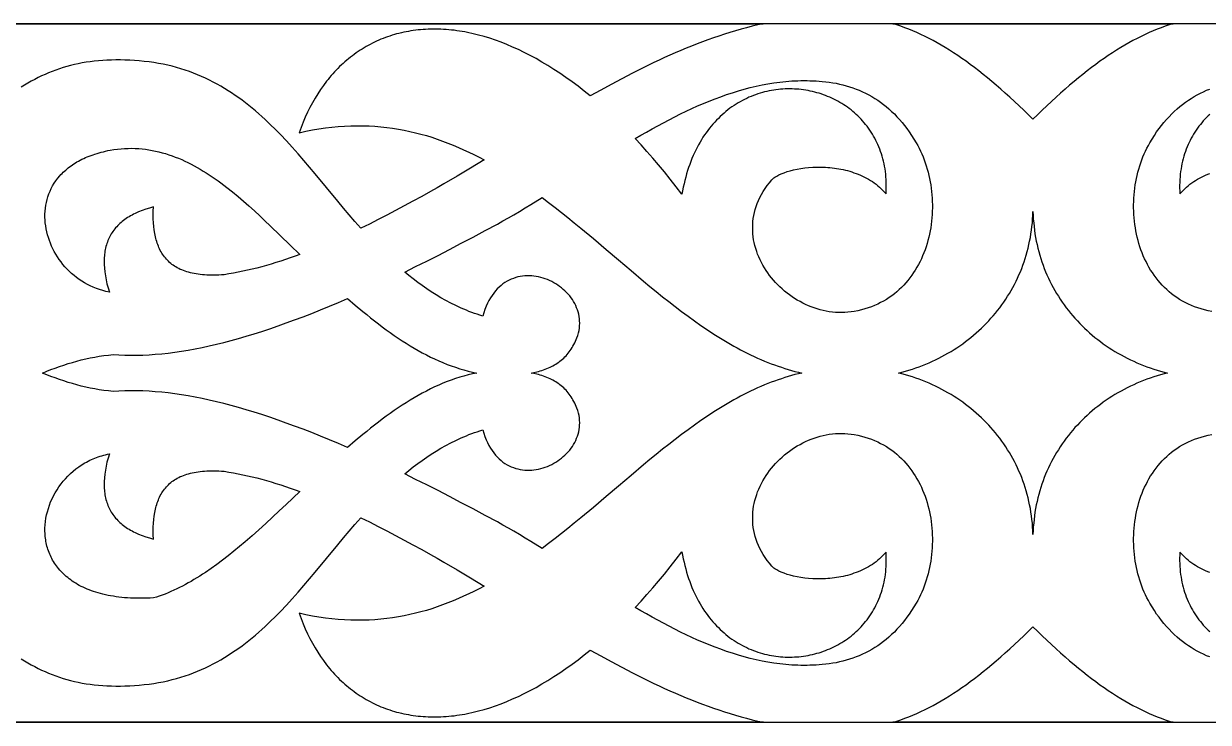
# Model space of a CAD drawing. Extents: x -365 to 365, y -40 to 40.
# Drawn here: x 43.4 to 179.1, y -40 to 40 of the extents above; entities that cross this region are included whole.
import ezdxf

# ---------------------------------------------------------------- set-up
doc = ezdxf.new("R2010")
doc.units = 0
doc.header["$MEASUREMENT"] = 0
doc.layers.add('LAYER_1', color=18, linetype='CONTINUOUS')

msp = doc.modelspace()

# ---------------------------------------------------------------- linework, layer by layer
at = {"layer": 'LAYER_1'}
for points in [[(-365, -40), (365, -40), (365, 40), (-365, 40)], [(174.57, 39.86), (174.11, 39.7), (173.65, 39.54), (173.19, 39.36), (172.73, 39.17), (172.27, 38.98), (171.81, 38.77), (171.35, 38.55), (170.89, 38.31), (170.42, 38.07), (169.96, 37.81), (169.49, 37.55), (169.02, 37.27), (168.55, 36.98), (168.08, 36.67), (167.6, 36.36), (167.13, 36.03), (166.65, 35.69), (166.16, 35.34), (165.67, 34.97), (165.18, 34.59), (164.69, 34.2), (164.19, 33.8), (163.69, 33.38), (163.18, 32.95), (162.67, 32.51), (162.15, 32.05), (161.63, 31.58), (161.1, 31.09), (160.57, 30.6), (160.03, 30.08), (159.48, 29.56), (158.98, 29.08), (158.48, 29.56), (157.94, 30.08), (157.4, 30.6), (156.86, 31.09), (156.34, 31.58), (155.81, 32.05), (155.3, 32.51), (154.78, 32.95), (154.28, 33.38), (153.77, 33.8), (153.28, 34.2), (152.78, 34.59), (152.29, 34.97), (151.8, 35.34), (151.32, 35.69), (150.84, 36.03), (150.36, 36.36), (149.88, 36.67), (149.41, 36.98), (148.94, 37.27), (148.47, 37.55), (148.01, 37.81), (147.54, 38.07), (147.08, 38.31), (146.62, 38.55), (146.15, 38.77), (145.69, 38.98), (145.23, 39.17), (144.77, 39.36), (144.31, 39.54), (143.85, 39.7), (143.39, 39.86), (142.93, 40), (175.03, 40)], [(133.11, 33.48), (133.45, 33.47), (133.8, 33.46), (134.15, 33.44), (134.49, 33.42), (134.84, 33.39), (135.25, 33.35), (135.65, 33.3), (136.05, 33.24), (136.45, 33.17), (136.84, 33.08), (137.23, 32.99), (137.61, 32.89), (137.99, 32.77), (138.37, 32.65), (138.74, 32.51), (139.1, 32.37), (139.46, 32.21), (139.82, 32.04), (140.17, 31.85), (140.52, 31.66), (140.86, 31.45), (141.2, 31.24), (141.53, 31.01), (141.86, 30.76), (142.18, 30.51), (142.49, 30.24), (142.8, 29.95), (143.11, 29.66), (143.41, 29.35), (143.7, 29.03), (143.99, 28.69), (144.27, 28.34), (144.55, 27.98), (144.82, 27.6), (145.09, 27.2), (145.35, 26.79), (145.6, 26.37), (145.78, 26.06), (145.94, 25.74), (146.1, 25.41), (146.25, 25.08), (146.39, 24.75), (146.53, 24.4), (146.65, 24.06), (146.77, 23.71), (146.87, 23.35), (146.97, 22.99), (147.06, 22.63), (147.14, 22.27), (147.21, 21.9), (147.28, 21.53), (147.33, 21.16), (147.37, 20.78), (147.41, 20.41), (147.44, 20.03), (147.45, 19.65), (147.46, 19.27), (147.46, 18.9), (147.45, 18.52), (147.43, 18.14), (147.41, 17.76), (147.37, 17.39), (147.32, 17.01), (147.27, 16.64), (147.2, 16.27), (147.13, 15.9), (147.05, 15.54), (146.96, 15.18), (146.85, 14.82), (146.74, 14.46), (146.62, 14.11), (146.49, 13.77), (146.35, 13.42), (146.2, 13.09), (146.05, 12.75), (145.88, 12.43), (145.7, 12.11), (145.51, 11.79), (145.32, 11.49), (145.11, 11.19), (144.89, 10.89), (144.67, 10.61), (144.43, 10.33), (144.19, 10.06), (143.93, 9.8), (143.67, 9.55), (143.4, 9.3), (143.11, 9.07), (142.82, 8.85), (142.51, 8.63), (142.2, 8.43), (141.88, 8.24), (141.54, 8.06), (141.2, 7.89), (140.84, 7.73), (140.48, 7.58), (140.11, 7.45), (139.72, 7.33), (139.33, 7.22), (138.93, 7.13), (138.51, 7.04), (138.15, 6.99), (137.79, 6.95), (137.43, 6.92), (137.08, 6.91), (136.72, 6.92), (136.36, 6.94), (136.01, 6.97), (135.65, 7.02), (135.3, 7.08), (134.96, 7.15), (134.61, 7.24), (134.27, 7.34), (133.93, 7.45), (133.6, 7.57), (133.27, 7.7), (132.94, 7.85), (132.62, 8.01), (132.31, 8.17), (132, 8.35), (131.69, 8.54), (131.4, 8.74), (131.1, 8.94), (130.82, 9.16), (130.54, 9.38), (130.27, 9.62), (130.01, 9.86), (129.76, 10.11), (129.51, 10.37), (129.27, 10.63), (129.05, 10.9), (128.83, 11.18), (128.62, 11.46), (128.42, 11.75), (128.24, 12.05), (128.06, 12.35), (127.89, 12.66), (127.74, 12.97), (127.6, 13.29), (127.46, 13.61), (127.35, 13.93), (127.24, 14.26), (127.15, 14.59), (127.07, 14.93), (127, 15.26), (126.95, 15.6), (126.92, 15.95), (126.89, 16.29), (126.89, 16.64), (126.89, 16.98), (126.92, 17.33), (126.96, 17.68), (127.01, 18.03), (127.09, 18.37), (127.18, 18.72), (127.28, 19.07), (127.41, 19.42), (127.55, 19.76), (127.71, 20.11), (127.89, 20.45), (128.09, 20.79), (128.31, 21.13), (128.54, 21.46), (128.8, 21.79), (129.08, 22.12), (129.15, 22.19), (129.23, 22.27), (129.32, 22.34), (129.41, 22.41), (129.52, 22.48), (129.64, 22.55), (129.76, 22.62), (129.89, 22.69), (130.17, 22.82), (130.49, 22.94), (130.82, 23.06), (131.19, 23.16), (131.57, 23.26), (131.98, 23.35), (132.41, 23.42), (132.85, 23.48), (133.3, 23.53), (133.77, 23.56), (134.25, 23.57), (134.74, 23.57), (135.24, 23.56), (135.49, 23.54), (135.74, 23.52), (135.99, 23.49), (136.24, 23.46), (136.5, 23.43), (136.75, 23.39), (137, 23.34), (137.25, 23.29), (137.5, 23.23), (137.75, 23.17), (138, 23.1), (138.25, 23.02), (138.49, 22.94), (138.74, 22.86), (138.98, 22.76), (139.22, 22.66), (139.45, 22.55), (139.69, 22.44), (139.92, 22.32), (140.14, 22.19), (140.37, 22.06), (140.59, 21.92), (140.8, 21.77), (141.01, 21.61), (141.22, 21.45), (141.42, 21.28), (141.61, 21.1), (141.8, 20.91), (141.99, 20.72), (142.17, 20.51), (142.18, 20.85), (142.19, 21.18), (142.19, 21.51), (142.18, 21.83), (142.17, 22.15), (142.15, 22.46), (142.12, 22.77), (142.08, 23.08), (142.04, 23.38), (141.98, 23.67), (141.93, 23.97), (141.86, 24.25), (141.79, 24.54), (141.71, 24.82), (141.63, 25.09), (141.54, 25.36), (141.44, 25.63), (141.33, 25.89), (141.22, 26.15), (141.11, 26.4), (140.99, 26.64), (140.86, 26.89), (140.73, 27.13), (140.59, 27.36), (140.45, 27.59), (140.3, 27.81), (140.14, 28.03), (139.99, 28.25), (139.82, 28.45), (139.65, 28.66), (139.48, 28.86), (139.3, 29.05), (139.12, 29.24), (138.94, 29.43), (138.75, 29.61), (138.55, 29.78), (138.35, 29.95), (138.15, 30.12), (137.95, 30.28), (137.74, 30.43), (137.52, 30.58), (137.31, 30.72), (137.09, 30.86), (136.87, 30.99), (136.64, 31.12), (136.41, 31.25), (136.18, 31.36), (135.95, 31.47), (135.71, 31.58), (135.47, 31.68), (135.23, 31.78), (134.99, 31.87), (134.74, 31.95), (134.49, 32.03), (134.24, 32.1), (133.99, 32.17), (133.74, 32.23), (133.48, 32.29), (133.23, 32.34), (132.97, 32.39), (132.71, 32.43), (132.45, 32.46), (132.19, 32.49), (131.93, 32.51), (131.67, 32.52), (131.41, 32.53), (131.15, 32.54), (130.88, 32.54), (130.62, 32.53), (130.35, 32.52), (130.09, 32.5), (129.83, 32.47), (129.56, 32.44), (129.3, 32.4), (129.04, 32.35), (128.78, 32.3), (128.52, 32.25), (128.26, 32.18), (128, 32.12), (127.74, 32.04), (127.48, 31.96), (127.22, 31.87), (126.97, 31.78), (126.71, 31.67), (126.46, 31.57), (126.21, 31.45), (125.96, 31.33), (125.72, 31.21), (125.47, 31.07), (125.23, 30.93), (124.99, 30.79), (124.76, 30.63), (124.52, 30.47), (124.29, 30.31), (124.06, 30.13), (123.83, 29.95), (123.61, 29.77), (123.39, 29.57), (123.17, 29.37), (122.96, 29.16), (122.75, 28.95), (122.54, 28.73), (122.34, 28.5), (122.14, 28.27), (121.94, 28.02), (121.75, 27.78), (121.56, 27.52), (121.38, 27.26), (121.2, 26.99), (121.02, 26.71), (120.86, 26.42), (120.69, 26.13), (120.53, 25.83), (120.37, 25.53), (120.22, 25.21), (120.08, 24.89), (119.94, 24.56), (119.81, 24.23), (119.68, 23.88), (119.55, 23.53), (119.44, 23.18), (119.32, 22.81), (119.22, 22.44), (119.12, 22.06), (119.03, 21.67), (118.94, 21.27), (118.86, 20.87), (118.78, 20.46), (118.12, 21.33), (117.45, 22.19), (116.79, 23.02), (116.12, 23.83), (115.46, 24.61), (114.79, 25.38), (114.12, 26.12), (113.45, 26.84), (113.45, 26.84), (114.09, 27.22), (114.73, 27.59), (115.37, 27.95), (116.02, 28.31), (116.67, 28.66), (117.32, 29), (117.97, 29.33), (118.62, 29.66), (119.28, 29.98), (119.93, 30.28), (120.59, 30.58), (121.25, 30.86), (121.92, 31.14), (122.58, 31.4), (123.25, 31.64), (123.91, 31.88), (124.58, 32.1), (125.26, 32.31), (125.93, 32.5), (126.61, 32.68), (127.28, 32.84), (127.96, 32.98), (128.64, 33.11), (129.32, 33.22), (130.01, 33.31), (130.35, 33.35), (130.69, 33.38), (131.04, 33.41), (131.38, 33.44), (131.73, 33.46), (132.07, 33.47), (132.42, 33.48), (132.76, 33.48)], [(56.2, 25.72), (56.6, 25.7), (56.99, 25.66), (57.38, 25.62), (57.77, 25.56), (58.16, 25.49), (58.54, 25.42), (58.92, 25.33), (59.3, 25.23), (59.68, 25.12), (60.05, 25), (60.42, 24.87), (60.79, 24.73), (61.15, 24.59), (61.52, 24.43), (61.88, 24.27), (62.24, 24.1), (62.59, 23.92), (62.94, 23.73), (63.3, 23.54), (63.64, 23.34), (63.99, 23.13), (64.33, 22.91), (64.68, 22.69), (65.01, 22.47), (65.35, 22.24), (65.69, 22), (66.02, 21.76), (66.35, 21.51), (66.68, 21.26), (67.33, 20.75), (67.97, 20.22), (68.6, 19.68), (69.22, 19.13), (69.84, 18.57), (70.45, 18.01), (71.05, 17.44), (71.64, 16.87), (72.81, 15.74), (73.95, 14.64), (75.05, 13.57), (74.5, 13.37), (73.95, 13.17), (73.4, 12.99), (72.86, 12.81), (72.31, 12.64), (71.76, 12.47), (71.22, 12.31), (70.68, 12.16), (70.13, 12.02), (69.59, 11.89), (69.05, 11.76), (68.52, 11.65), (67.98, 11.54), (67.44, 11.44), (66.91, 11.35), (66.38, 11.26), (66.07, 11.24), (65.78, 11.22), (65.49, 11.21), (65.2, 11.2), (64.93, 11.2), (64.66, 11.2), (64.39, 11.21), (64.14, 11.23), (63.89, 11.25), (63.64, 11.27), (63.41, 11.3), (63.17, 11.34), (62.95, 11.38), (62.73, 11.42), (62.52, 11.47), (62.31, 11.53), (62.11, 11.59), (61.91, 11.65), (61.72, 11.72), (61.54, 11.8), (61.36, 11.87), (61.19, 11.96), (61.02, 12.05), (60.86, 12.14), (60.71, 12.24), (60.56, 12.34), (60.41, 12.44), (60.27, 12.55), (60.14, 12.67), (60.01, 12.79), (59.89, 12.91), (59.77, 13.04), (59.65, 13.17), (59.55, 13.31), (59.44, 13.44), (59.34, 13.59), (59.25, 13.74), (59.16, 13.89), (59.07, 14.04), (58.99, 14.2), (58.92, 14.36), (58.85, 14.53), (58.78, 14.7), (58.72, 14.87), (58.66, 15.05), (58.6, 15.23), (58.55, 15.41), (58.51, 15.6), (58.43, 15.98), (58.37, 16.38), (58.32, 16.79), (58.29, 17.21), (58.27, 17.65), (58.26, 18.09), (58.27, 18.55), (58.29, 19.02), (57.83, 18.89), (57.4, 18.75), (56.98, 18.61), (56.58, 18.45), (56.2, 18.28), (56.01, 18.19), (55.84, 18.09), (55.66, 18), (55.49, 17.9), (55.33, 17.8), (55.17, 17.69), (55.02, 17.59), (54.87, 17.47), (54.72, 17.36), (54.58, 17.25), (54.45, 17.13), (54.32, 17), (54.2, 16.88), (54.08, 16.75), (53.96, 16.62), (53.85, 16.49), (53.74, 16.35), (53.64, 16.21), (53.55, 16.07), (53.46, 15.93), (53.37, 15.78), (53.29, 15.63), (53.21, 15.47), (53.14, 15.32), (53.07, 15.16), (53.01, 14.99), (52.95, 14.83), (52.9, 14.66), (52.85, 14.49), (52.81, 14.31), (52.77, 14.14), (52.74, 13.96), (52.71, 13.77), (52.69, 13.59), (52.67, 13.4), (52.66, 13.21), (52.65, 13.01), (52.64, 12.82), (52.64, 12.62), (52.65, 12.41), (52.68, 12), (52.72, 11.57), (52.79, 11.13), (52.87, 10.68), (52.97, 10.22), (53.1, 9.75), (53.24, 9.26), (52.85, 9.34), (52.48, 9.44), (52.11, 9.55), (51.75, 9.68), (51.4, 9.82), (51.06, 9.97), (50.72, 10.14), (50.4, 10.32), (50.08, 10.52), (49.78, 10.72), (49.48, 10.94), (49.2, 11.16), (48.92, 11.4), (48.66, 11.64), (48.4, 11.9), (48.16, 12.16), (47.93, 12.44), (47.71, 12.72), (47.5, 13), (47.3, 13.3), (47.11, 13.6), (46.94, 13.91), (46.78, 14.22), (46.63, 14.54), (46.49, 14.86), (46.37, 15.18), (46.26, 15.51), (46.16, 15.84), (46.07, 16.17), (46, 16.51), (45.95, 16.85), (45.91, 17.18), (45.88, 17.52), (45.87, 17.86), (45.87, 18.2), (45.89, 18.53), (45.92, 18.87), (45.97, 19.2), (46.03, 19.53), (46.11, 19.86), (46.21, 20.18), (46.32, 20.5), (46.45, 20.81), (46.59, 21.12), (46.75, 21.43), (46.93, 21.73), (47.13, 22.02), (47.34, 22.3), (47.58, 22.58), (47.7, 22.72), (47.83, 22.85), (47.96, 22.98), (48.09, 23.11), (48.24, 23.24), (48.38, 23.36), (48.53, 23.49), (48.69, 23.61), (48.85, 23.72), (49.01, 23.84), (49.18, 23.95), (49.35, 24.06), (49.53, 24.17), (49.72, 24.27), (49.91, 24.37), (50.1, 24.47), (50.3, 24.57), (50.5, 24.66), (50.71, 24.75), (50.92, 24.84), (51.14, 24.92), (51.37, 25), (51.59, 25.07), (51.83, 25.15), (52.07, 25.22), (52.31, 25.28), (52.56, 25.34), (52.81, 25.4), (53.07, 25.46), (53.34, 25.51), (53.76, 25.58), (54.17, 25.64), (54.58, 25.68), (54.99, 25.71), (55.39, 25.72), (55.8, 25.73)], [(96.14, 24.41), (96.14, 24.41), (96.14, 24.41)], [(102.78, 20.1), (103.53, 19.54), (104.27, 18.96), (105.01, 18.38), (105.74, 17.79), (106.47, 17.2), (107.2, 16.6), (108.66, 15.39), (110.1, 14.16), (111.54, 12.94), (112.97, 11.72), (114.41, 10.51), (115.13, 9.91), (115.85, 9.32), (116.57, 8.74), (117.3, 8.17), (118.03, 7.6), (118.76, 7.05), (119.49, 6.5), (120.22, 5.97), (120.96, 5.45), (121.71, 4.95), (122.46, 4.46), (123.21, 3.98), (123.97, 3.52), (124.73, 3.08), (125.11, 2.87), (125.5, 2.66), (125.89, 2.46), (126.27, 2.26), (126.66, 2.07), (127.05, 1.89), (127.45, 1.71), (127.84, 1.54), (128.23, 1.37), (128.62, 1.21), (129.01, 1.06), (129.4, 0.92), (129.79, 0.78), (130.18, 0.65), (130.57, 0.53), (130.96, 0.41), (131.34, 0.3), (131.73, 0.19), (132.12, 0.09), (132.51, 0), (132.12, -0.09), (131.73, -0.19), (131.34, -0.3), (130.96, -0.41), (130.57, -0.52), (130.18, -0.65), (129.79, -0.78), (129.4, -0.92), (129.01, -1.06), (128.62, -1.21), (128.23, -1.37), (127.84, -1.54), (127.45, -1.71), (127.05, -1.89), (126.66, -2.07), (126.27, -2.26), (125.89, -2.46), (125.5, -2.66), (125.11, -2.87), (124.73, -3.08), (123.97, -3.52), (123.21, -3.98), (122.46, -4.46), (121.71, -4.95), (120.96, -5.45), (120.22, -5.97), (119.49, -6.5), (118.76, -7.05), (118.03, -7.6), (117.3, -8.17), (116.57, -8.74), (115.85, -9.32), (115.13, -9.91), (114.41, -10.51), (112.97, -11.72), (111.54, -12.94), (110.1, -14.16), (108.66, -15.39), (107.2, -16.6), (106.47, -17.2), (105.74, -17.79), (105.01, -18.38), (104.27, -18.96), (103.53, -19.54), (102.78, -20.1), (101.48, -19.29), (100.84, -18.9), (100.2, -18.51), (99.56, -18.13), (98.93, -17.76), (98.29, -17.41), (97.67, -17.06), (96.27, -16.3), (94.89, -15.56), (93.53, -14.85), (92.19, -14.15), (90.88, -13.47), (89.58, -12.82), (88.3, -12.18), (87.05, -11.56), (87.54, -11.16), (88.03, -10.76), (88.54, -10.38), (89.05, -10.01), (89.57, -9.64), (90.1, -9.29), (90.64, -8.95), (91.19, -8.62), (91.75, -8.31), (92.33, -8.01), (92.91, -7.72), (93.5, -7.44), (94.11, -7.19), (94.41, -7.06), (94.72, -6.94), (95.04, -6.83), (95.35, -6.72), (95.67, -6.61), (96, -6.5), (96.11, -6.9), (96.24, -7.28), (96.39, -7.64), (96.54, -7.97), (96.7, -8.29), (96.87, -8.59), (97.05, -8.88), (97.24, -9.14), (97.44, -9.39), (97.64, -9.61), (97.86, -9.83), (98.08, -10.02), (98.3, -10.2), (98.53, -10.36), (98.77, -10.5), (99.01, -10.63), (99.26, -10.74), (99.51, -10.84), (99.76, -10.93), (100.02, -10.99), (100.28, -11.05), (100.54, -11.09), (100.8, -11.12), (101.06, -11.13), (101.33, -11.13), (101.59, -11.12), (101.85, -11.09), (102.11, -11.05), (102.37, -11), (102.63, -10.94), (102.89, -10.87), (103.14, -10.78), (103.39, -10.69), (103.64, -10.58), (103.88, -10.47), (104.11, -10.34), (104.35, -10.21), (104.57, -10.07), (104.79, -9.91), (105, -9.75), (105.21, -9.58), (105.4, -9.4), (105.59, -9.22), (105.77, -9.02), (105.94, -8.82), (106.1, -8.61), (106.25, -8.4), (106.39, -8.18), (106.52, -7.95), (106.64, -7.72), (106.74, -7.48), (106.83, -7.24), (106.91, -6.99), (106.98, -6.74), (107.03, -6.48), (107.06, -6.22), (107.08, -5.96), (107.09, -5.69), (107.08, -5.42), (107.05, -5.15), (107.01, -4.87), (106.95, -4.59), (106.87, -4.31), (106.77, -4.03), (106.69, -3.83), (106.6, -3.64), (106.52, -3.45), (106.42, -3.26), (106.32, -3.08), (106.22, -2.91), (106.12, -2.74), (106.01, -2.58), (105.89, -2.42), (105.77, -2.27), (105.65, -2.12), (105.52, -1.98), (105.39, -1.85), (105.26, -1.71), (105.12, -1.59), (104.97, -1.46), (104.83, -1.35), (104.68, -1.23), (104.52, -1.13), (104.36, -1.02), (104.2, -0.92), (104.03, -0.83), (103.86, -0.74), (103.69, -0.66), (103.51, -0.58), (103.33, -0.5), (103.15, -0.43), (102.96, -0.36), (102.76, -0.3), (102.57, -0.24), (102.37, -0.19), (102.17, -0.14), (101.84, -0.06), (101.52, 0), (101.84, 0.07), (102.17, 0.14), (102.37, 0.19), (102.57, 0.24), (102.76, 0.3), (102.96, 0.36), (103.15, 0.43), (103.33, 0.5), (103.51, 0.58), (103.69, 0.66), (103.86, 0.74), (104.03, 0.83), (104.2, 0.92), (104.36, 1.02), (104.52, 1.13), (104.68, 1.23), (104.83, 1.35), (104.97, 1.46), (105.12, 1.59), (105.26, 1.71), (105.39, 1.85), (105.52, 1.98), (105.65, 2.12), (105.77, 2.27), (105.89, 2.42), (106.01, 2.58), (106.12, 2.74), (106.22, 2.91), (106.32, 3.08), (106.42, 3.26), (106.52, 3.45), (106.6, 3.64), (106.69, 3.83), (106.77, 4.03), (106.87, 4.31), (106.95, 4.59), (107.01, 4.87), (107.05, 5.15), (107.08, 5.42), (107.09, 5.69), (107.08, 5.96), (107.06, 6.22), (107.03, 6.48), (106.98, 6.74), (106.91, 6.99), (106.83, 7.24), (106.74, 7.48), (106.64, 7.72), (106.52, 7.95), (106.39, 8.18), (106.25, 8.4), (106.1, 8.61), (105.94, 8.82), (105.77, 9.02), (105.59, 9.22), (105.4, 9.4), (105.21, 9.58), (105, 9.75), (104.79, 9.91), (104.57, 10.07), (104.35, 10.21), (104.11, 10.34), (103.88, 10.47), (103.64, 10.59), (103.39, 10.69), (103.14, 10.78), (102.89, 10.87), (102.63, 10.94), (102.37, 11), (102.11, 11.05), (101.85, 11.09), (101.59, 11.12), (101.33, 11.13), (101.06, 11.13), (100.8, 11.12), (100.54, 11.09), (100.28, 11.05), (100.02, 11), (99.76, 10.93), (99.51, 10.84), (99.26, 10.75), (99.01, 10.63), (98.77, 10.5), (98.53, 10.36), (98.3, 10.2), (98.08, 10.02), (97.86, 9.83), (97.64, 9.62), (97.44, 9.39), (97.24, 9.14), (97.05, 8.88), (96.87, 8.59), (96.7, 8.29), (96.54, 7.98), (96.39, 7.64), (96.24, 7.28), (96.11, 6.9), (96, 6.5), (95.67, 6.61), (95.35, 6.72), (95.04, 6.83), (94.72, 6.94), (94.41, 7.06), (94.11, 7.19), (93.5, 7.44), (92.91, 7.72), (92.33, 8.01), (91.75, 8.31), (91.19, 8.62), (90.64, 8.95), (90.1, 9.29), (89.57, 9.64), (89.05, 10.01), (88.54, 10.38), (88.03, 10.77), (87.54, 11.16), (87.05, 11.56), (88.3, 12.18), (89.58, 12.82), (90.88, 13.47), (92.19, 14.15), (93.53, 14.85), (94.89, 15.56), (96.27, 16.3), (97.67, 17.06), (98.29, 17.41), (98.93, 17.76), (99.56, 18.13), (100.2, 18.51), (100.84, 18.9), (101.48, 19.29), (102.78, 20.1), (102.78, 20.1), (102.78, 20.1)], [(159, 18.05), (159.02, 17.62), (159.06, 17.2), (159.1, 16.77), (159.15, 16.35), (159.21, 15.93), (159.28, 15.52), (159.36, 15.11), (159.45, 14.71), (159.54, 14.31), (159.64, 13.91), (159.75, 13.51), (159.87, 13.12), (160, 12.74), (160.13, 12.35), (160.28, 11.98), (160.43, 11.6), (160.58, 11.23), (160.75, 10.87), (160.92, 10.51), (161.1, 10.15), (161.29, 9.8), (161.48, 9.46), (161.68, 9.11), (161.89, 8.78), (162.1, 8.44), (162.33, 8.12), (162.55, 7.79), (162.79, 7.48), (163.03, 7.16), (163.28, 6.85), (163.53, 6.55), (163.79, 6.26), (164.06, 5.96), (164.33, 5.68), (164.61, 5.4), (164.89, 5.12), (165.18, 4.85), (165.47, 4.59), (165.77, 4.33), (166.08, 4.08), (166.39, 3.83), (166.71, 3.59), (167.03, 3.35), (167.36, 3.12), (167.69, 2.9), (168.02, 2.68), (168.36, 2.47), (168.71, 2.27), (169.06, 2.07), (169.42, 1.88), (169.78, 1.69), (170.14, 1.52), (170.51, 1.34), (170.88, 1.18), (171.26, 1.02), (171.64, 0.87), (172.02, 0.72), (172.41, 0.59), (172.8, 0.45), (173.19, 0.33), (173.59, 0.21), (173.99, 0.1), (174.4, 0), (173.99, -0.1), (173.59, -0.21), (173.19, -0.33), (172.8, -0.45), (172.41, -0.58), (172.02, -0.72), (171.64, -0.87), (171.26, -1.02), (170.88, -1.18), (170.51, -1.34), (170.14, -1.51), (169.78, -1.69), (169.42, -1.88), (169.06, -2.07), (168.71, -2.27), (168.36, -2.47), (168.02, -2.68), (167.69, -2.9), (167.36, -3.12), (167.03, -3.35), (166.71, -3.59), (166.39, -3.83), (166.08, -4.07), (165.77, -4.33), (165.47, -4.59), (165.18, -4.85), (164.89, -5.12), (164.61, -5.4), (164.33, -5.68), (164.06, -5.96), (163.79, -6.25), (163.53, -6.55), (163.28, -6.85), (163.03, -7.16), (162.79, -7.47), (162.55, -7.79), (162.33, -8.12), (162.1, -8.44), (161.89, -8.78), (161.68, -9.11), (161.48, -9.45), (161.29, -9.8), (161.1, -10.15), (160.92, -10.51), (160.75, -10.87), (160.58, -11.23), (160.43, -11.6), (160.28, -11.98), (160.13, -12.35), (160, -12.74), (159.87, -13.12), (159.75, -13.51), (159.64, -13.91), (159.54, -14.31), (159.45, -14.71), (159.36, -15.11), (159.28, -15.52), (159.21, -15.94), (159.15, -16.35), (159.1, -16.77), (159.06, -17.2), (159.02, -17.62), (159, -18.05), (158.98, -18.49), (158.96, -18.05), (158.94, -17.62), (158.91, -17.2), (158.86, -16.77), (158.81, -16.35), (158.75, -15.94), (158.68, -15.52), (158.6, -15.11), (158.52, -14.71), (158.42, -14.31), (158.32, -13.91), (158.21, -13.51), (158.09, -13.12), (157.96, -12.74), (157.83, -12.35), (157.69, -11.98), (157.54, -11.6), (157.38, -11.23), (157.22, -10.87), (157.04, -10.51), (156.86, -10.15), (156.68, -9.8), (156.48, -9.45), (156.28, -9.11), (156.07, -8.78), (155.86, -8.44), (155.64, -8.12), (155.41, -7.79), (155.18, -7.47), (154.93, -7.16), (154.69, -6.85), (154.43, -6.55), (154.17, -6.25), (153.91, -5.96), (153.64, -5.68), (153.36, -5.4), (153.08, -5.12), (152.79, -4.85), (152.49, -4.59), (152.19, -4.33), (151.88, -4.07), (151.57, -3.83), (151.26, -3.59), (150.94, -3.35), (150.61, -3.12), (150.28, -2.9), (149.94, -2.68), (149.6, -2.47), (149.25, -2.27), (148.9, -2.07), (148.55, -1.88), (148.19, -1.69), (147.83, -1.51), (147.46, -1.34), (147.09, -1.18), (146.71, -1.02), (146.33, -0.87), (145.94, -0.72), (145.56, -0.58), (145.17, -0.45), (144.77, -0.33), (144.37, -0.21), (143.97, -0.1), (143.57, 0), (143.97, 0.1), (144.37, 0.21), (144.77, 0.33), (145.17, 0.45), (145.56, 0.59), (145.94, 0.72), (146.33, 0.87), (146.71, 1.02), (147.09, 1.18), (147.46, 1.34), (147.83, 1.52), (148.19, 1.69), (148.55, 1.88), (148.9, 2.07), (149.25, 2.27), (149.6, 2.47), (149.94, 2.68), (150.28, 2.9), (150.61, 3.12), (150.94, 3.35), (151.26, 3.59), (151.57, 3.83), (151.88, 4.08), (152.19, 4.33), (152.49, 4.59), (152.79, 4.85), (153.08, 5.12), (153.36, 5.4), (153.64, 5.68), (153.91, 5.96), (154.17, 6.26), (154.43, 6.55), (154.69, 6.85), (154.93, 7.16), (155.18, 7.48), (155.41, 7.79), (155.64, 8.12), (155.86, 8.44), (156.07, 8.78), (156.28, 9.11), (156.48, 9.46), (156.68, 9.8), (156.86, 10.15), (157.04, 10.51), (157.22, 10.87), (157.38, 11.23), (157.54, 11.6), (157.69, 11.98), (157.83, 12.35), (157.96, 12.74), (158.09, 13.12), (158.21, 13.51), (158.32, 13.91), (158.42, 14.31), (158.52, 14.71), (158.6, 15.11), (158.68, 15.52), (158.75, 15.93), (158.81, 16.35), (158.86, 16.77), (158.91, 17.2), (158.94, 17.62), (158.96, 18.05), (158.98, 18.49)], [(75.05, 13.57), (75.05, 13.57), (75.05, 13.57)], [(87.05, 11.56), (87.05, 11.56), (87.05, 11.56)], [(81.38, 7.78), (82.26, 7.04), (82.7, 6.68), (83.15, 6.32), (83.59, 5.97), (84.04, 5.62), (84.49, 5.28), (84.94, 4.95), (85.39, 4.63), (85.84, 4.31), (86.3, 4), (86.75, 3.7), (87.21, 3.4), (87.67, 3.12), (88.13, 2.84), (88.6, 2.57), (89.06, 2.32), (89.53, 2.07), (90, 1.83), (90.47, 1.61), (90.95, 1.39), (91.42, 1.19), (91.9, 0.99), (92.38, 0.81), (92.86, 0.65), (93.35, 0.49), (93.84, 0.35), (94.33, 0.22), (94.82, 0.1), (95.31, 0), (94.82, -0.1), (94.33, -0.22), (93.84, -0.35), (93.35, -0.49), (92.86, -0.64), (92.38, -0.81), (91.9, -0.99), (91.42, -1.18), (90.95, -1.39), (90.47, -1.6), (90, -1.83), (89.53, -2.07), (89.06, -2.31), (88.6, -2.57), (88.13, -2.84), (87.67, -3.12), (87.21, -3.4), (86.75, -3.69), (86.3, -4), (85.84, -4.31), (85.39, -4.63), (84.94, -4.95), (84.49, -5.28), (84.04, -5.62), (83.59, -5.97), (83.15, -6.32), (82.7, -6.68), (82.26, -7.04), (81.38, -7.78), (80.51, -8.54), (80.5, -8.54), (79.46, -8.09), (78.43, -7.65), (77.41, -7.23), (76.41, -6.83), (75.42, -6.45), (74.45, -6.08), (73.5, -5.73), (72.55, -5.39), (71.62, -5.07), (70.71, -4.77), (69.81, -4.48), (68.92, -4.21), (68.04, -3.96), (67.18, -3.72), (66.33, -3.5), (65.5, -3.29), (64.67, -3.1), (63.86, -2.92), (63.06, -2.77), (62.27, -2.62), (61.5, -2.5), (60.73, -2.38), (59.98, -2.29), (59.24, -2.21), (58.5, -2.14), (57.78, -2.09), (57.07, -2.06), (56.37, -2.04), (55.68, -2.04), (55, -2.05), (54.33, -2.08), (53.67, -2.12), (53.67, -2.12), (53.14, -2.06), (52.61, -1.99), (52.09, -1.91), (51.57, -1.82), (51.05, -1.72), (50.54, -1.61), (50.02, -1.49), (49.52, -1.36), (49.01, -1.22), (48.51, -1.07), (48.02, -0.91), (47.52, -0.74), (47.04, -0.57), (46.55, -0.39), (46.07, -0.2), (45.59, 0), (46.07, 0.2), (46.55, 0.39), (47.04, 0.57), (47.52, 0.74), (48.02, 0.91), (48.51, 1.07), (49.01, 1.22), (49.52, 1.36), (50.02, 1.49), (50.54, 1.61), (51.05, 1.72), (51.57, 1.82), (52.09, 1.91), (52.61, 1.99), (53.14, 2.06), (53.67, 2.12), (53.67, 2.12), (54.33, 2.08), (55, 2.05), (55.68, 2.04), (56.37, 2.04), (57.07, 2.06), (57.78, 2.09), (58.5, 2.14), (59.23, 2.21), (59.98, 2.29), (60.73, 2.38), (61.5, 2.5), (62.27, 2.62), (63.06, 2.77), (63.86, 2.92), (64.67, 3.1), (65.5, 3.29), (66.33, 3.5), (67.18, 3.72), (68.04, 3.96), (68.92, 4.21), (69.81, 4.48), (70.71, 4.77), (71.62, 5.07), (72.55, 5.39), (73.5, 5.73), (74.45, 6.08), (75.42, 6.45), (76.41, 6.83), (77.41, 7.23), (78.43, 7.65), (79.46, 8.08), (80.5, 8.54), (80.5, 8.54), (80.51, 8.54)], [(137.43, -6.92), (137.79, -6.95), (138.15, -6.99), (138.51, -7.04), (138.93, -7.13), (139.33, -7.22), (139.72, -7.33), (140.11, -7.45), (140.48, -7.58), (140.84, -7.73), (141.2, -7.89), (141.54, -8.06), (141.88, -8.24), (142.2, -8.43), (142.51, -8.63), (142.82, -8.85), (143.11, -9.07), (143.4, -9.3), (143.67, -9.55), (143.93, -9.8), (144.19, -10.06), (144.43, -10.33), (144.67, -10.61), (144.89, -10.89), (145.11, -11.19), (145.32, -11.49), (145.51, -11.79), (145.7, -12.11), (145.88, -12.43), (146.05, -12.75), (146.2, -13.09), (146.35, -13.42), (146.49, -13.76), (146.62, -14.11), (146.74, -14.46), (146.85, -14.82), (146.96, -15.18), (147.05, -15.54), (147.13, -15.9), (147.2, -16.27), (147.27, -16.64), (147.32, -17.01), (147.37, -17.39), (147.41, -17.76), (147.43, -18.14), (147.45, -18.52), (147.46, -18.9), (147.46, -19.27), (147.45, -19.65), (147.44, -20.03), (147.41, -20.41), (147.37, -20.78), (147.33, -21.16), (147.28, -21.53), (147.21, -21.9), (147.14, -22.27), (147.06, -22.63), (146.97, -22.99), (146.87, -23.35), (146.77, -23.71), (146.65, -24.06), (146.53, -24.4), (146.39, -24.74), (146.25, -25.08), (146.1, -25.41), (145.94, -25.74), (145.78, -26.06), (145.6, -26.37), (145.35, -26.79), (145.09, -27.2), (144.82, -27.6), (144.55, -27.97), (144.27, -28.34), (143.99, -28.69), (143.7, -29.03), (143.41, -29.35), (143.11, -29.66), (142.8, -29.95), (142.49, -30.24), (142.18, -30.51), (141.86, -30.76), (141.53, -31.01), (141.2, -31.24), (140.86, -31.45), (140.52, -31.66), (140.17, -31.85), (139.82, -32.04), (139.46, -32.21), (139.1, -32.37), (138.74, -32.51), (138.37, -32.65), (137.99, -32.77), (137.61, -32.89), (137.23, -32.99), (136.84, -33.08), (136.45, -33.17), (136.05, -33.24), (135.65, -33.3), (135.25, -33.35), (134.84, -33.39), (134.49, -33.42), (134.15, -33.44), (133.8, -33.46), (133.45, -33.47), (133.11, -33.48), (132.76, -33.48), (132.42, -33.48), (132.07, -33.47), (131.73, -33.46), (131.38, -33.44), (131.04, -33.41), (130.69, -33.38), (130.35, -33.35), (130.01, -33.31), (129.32, -33.22), (128.64, -33.11), (127.96, -32.98), (127.28, -32.84), (126.61, -32.68), (125.93, -32.5), (125.26, -32.31), (124.58, -32.1), (123.91, -31.88), (123.25, -31.64), (122.58, -31.4), (121.92, -31.13), (121.25, -30.86), (120.59, -30.58), (119.93, -30.28), (119.28, -29.97), (118.62, -29.66), (117.97, -29.33), (117.32, -29), (116.67, -28.66), (116.02, -28.31), (115.37, -27.95), (114.73, -27.59), (114.09, -27.22), (113.45, -26.85), (113.45, -26.84), (114.12, -26.12), (114.79, -25.38), (115.46, -24.61), (116.12, -23.83), (116.79, -23.02), (117.45, -22.19), (118.12, -21.33), (118.78, -20.46), (118.86, -20.87), (118.94, -21.27), (119.03, -21.67), (119.12, -22.06), (119.22, -22.44), (119.32, -22.81), (119.44, -23.18), (119.55, -23.53), (119.68, -23.88), (119.81, -24.23), (119.94, -24.56), (120.08, -24.89), (120.22, -25.21), (120.37, -25.53), (120.53, -25.83), (120.69, -26.13), (120.86, -26.42), (121.02, -26.71), (121.2, -26.98), (121.38, -27.26), (121.56, -27.52), (121.75, -27.77), (121.94, -28.02), (122.14, -28.27), (122.34, -28.5), (122.54, -28.73), (122.75, -28.95), (122.96, -29.16), (123.17, -29.37), (123.39, -29.57), (123.61, -29.77), (123.83, -29.95), (124.06, -30.13), (124.29, -30.31), (124.52, -30.47), (124.76, -30.63), (124.99, -30.79), (125.23, -30.93), (125.47, -31.07), (125.72, -31.21), (125.96, -31.33), (126.21, -31.45), (126.46, -31.57), (126.71, -31.67), (126.97, -31.78), (127.22, -31.87), (127.48, -31.96), (127.74, -32.04), (128, -32.12), (128.26, -32.18), (128.52, -32.25), (128.78, -32.3), (129.04, -32.35), (129.3, -32.4), (129.56, -32.44), (129.83, -32.47), (130.09, -32.5), (130.35, -32.52), (130.62, -32.53), (130.88, -32.54), (131.15, -32.54), (131.41, -32.53), (131.67, -32.52), (131.93, -32.51), (132.19, -32.49), (132.45, -32.46), (132.71, -32.43), (132.97, -32.39), (133.23, -32.34), (133.48, -32.29), (133.74, -32.23), (133.99, -32.17), (134.24, -32.1), (134.49, -32.03), (134.74, -31.95), (134.99, -31.87), (135.23, -31.78), (135.47, -31.68), (135.71, -31.58), (135.95, -31.47), (136.18, -31.36), (136.41, -31.25), (136.64, -31.12), (136.87, -30.99), (137.09, -30.86), (137.31, -30.72), (137.52, -30.58), (137.74, -30.43), (137.95, -30.28), (138.15, -30.12), (138.35, -29.95), (138.55, -29.78), (138.75, -29.61), (138.94, -29.43), (139.12, -29.24), (139.3, -29.05), (139.48, -28.86), (139.65, -28.66), (139.82, -28.45), (139.99, -28.25), (140.14, -28.03), (140.3, -27.81), (140.45, -27.59), (140.59, -27.36), (140.73, -27.13), (140.86, -26.89), (140.99, -26.64), (141.11, -26.4), (141.22, -26.15), (141.33, -25.89), (141.44, -25.63), (141.54, -25.36), (141.63, -25.09), (141.71, -24.82), (141.79, -24.54), (141.86, -24.25), (141.93, -23.97), (141.98, -23.67), (142.04, -23.38), (142.08, -23.08), (142.12, -22.77), (142.15, -22.46), (142.17, -22.15), (142.18, -21.83), (142.19, -21.51), (142.19, -21.18), (142.18, -20.85), (142.17, -20.51), (141.99, -20.72), (141.8, -20.91), (141.61, -21.1), (141.42, -21.28), (141.22, -21.45), (141.01, -21.61), (140.8, -21.77), (140.59, -21.92), (140.37, -22.06), (140.14, -22.19), (139.92, -22.32), (139.69, -22.44), (139.45, -22.55), (139.22, -22.66), (138.98, -22.76), (138.74, -22.85), (138.49, -22.94), (138.25, -23.02), (138, -23.1), (137.75, -23.17), (137.5, -23.23), (137.25, -23.29), (137, -23.34), (136.75, -23.39), (136.5, -23.43), (136.24, -23.46), (135.99, -23.49), (135.74, -23.52), (135.49, -23.54), (135.24, -23.56), (134.74, -23.57), (134.25, -23.57), (133.77, -23.56), (133.3, -23.53), (132.85, -23.48), (132.41, -23.42), (131.98, -23.35), (131.57, -23.26), (131.19, -23.16), (130.82, -23.06), (130.49, -22.94), (130.17, -22.82), (129.89, -22.69), (129.76, -22.62), (129.64, -22.55), (129.52, -22.48), (129.41, -22.41), (129.32, -22.34), (129.23, -22.27), (129.15, -22.19), (129.08, -22.12), (128.8, -21.79), (128.54, -21.46), (128.31, -21.13), (128.09, -20.79), (127.89, -20.45), (127.71, -20.11), (127.55, -19.76), (127.41, -19.42), (127.28, -19.07), (127.18, -18.72), (127.09, -18.37), (127.01, -18.03), (126.96, -17.68), (126.92, -17.33), (126.89, -16.98), (126.89, -16.64), (126.89, -16.29), (126.92, -15.95), (126.95, -15.6), (127, -15.26), (127.07, -14.93), (127.15, -14.59), (127.24, -14.26), (127.35, -13.93), (127.46, -13.61), (127.6, -13.29), (127.74, -12.97), (127.89, -12.66), (128.06, -12.35), (128.24, -12.05), (128.42, -11.75), (128.62, -11.46), (128.83, -11.18), (129.05, -10.9), (129.27, -10.63), (129.51, -10.36), (129.76, -10.11), (130.01, -9.86), (130.27, -9.62), (130.54, -9.38), (130.82, -9.16), (131.1, -8.94), (131.4, -8.74), (131.69, -8.54), (132, -8.35), (132.31, -8.17), (132.62, -8.01), (132.94, -7.85), (133.27, -7.7), (133.6, -7.57), (133.93, -7.45), (134.27, -7.34), (134.61, -7.24), (134.96, -7.15), (135.3, -7.08), (135.65, -7.02), (136.01, -6.97), (136.36, -6.94), (136.72, -6.92), (137.08, -6.91)], [(53.1, -9.75), (52.97, -10.22), (52.87, -10.68), (52.79, -11.13), (52.72, -11.57), (52.68, -12), (52.65, -12.41), (52.64, -12.62), (52.64, -12.82), (52.65, -13.01), (52.66, -13.21), (52.67, -13.4), (52.69, -13.59), (52.71, -13.77), (52.74, -13.96), (52.77, -14.14), (52.81, -14.31), (52.85, -14.49), (52.9, -14.66), (52.95, -14.83), (53.01, -14.99), (53.07, -15.16), (53.14, -15.31), (53.21, -15.47), (53.29, -15.63), (53.37, -15.78), (53.46, -15.92), (53.55, -16.07), (53.64, -16.21), (53.74, -16.35), (53.85, -16.49), (53.96, -16.62), (54.08, -16.75), (54.2, -16.88), (54.32, -17), (54.45, -17.13), (54.58, -17.25), (54.72, -17.36), (54.87, -17.47), (55.02, -17.58), (55.17, -17.69), (55.33, -17.8), (55.49, -17.9), (55.66, -18), (55.84, -18.09), (56.01, -18.19), (56.2, -18.28), (56.58, -18.45), (56.98, -18.61), (57.4, -18.75), (57.83, -18.89), (58.29, -19.02), (58.27, -18.55), (58.26, -18.09), (58.27, -17.65), (58.29, -17.21), (58.32, -16.79), (58.37, -16.38), (58.43, -15.98), (58.51, -15.6), (58.55, -15.41), (58.6, -15.23), (58.66, -15.05), (58.72, -14.87), (58.78, -14.7), (58.85, -14.53), (58.92, -14.36), (58.99, -14.2), (59.07, -14.04), (59.16, -13.89), (59.25, -13.74), (59.34, -13.59), (59.44, -13.44), (59.55, -13.31), (59.65, -13.17), (59.77, -13.04), (59.89, -12.91), (60.01, -12.79), (60.14, -12.67), (60.27, -12.55), (60.41, -12.44), (60.56, -12.34), (60.71, -12.24), (60.86, -12.14), (61.02, -12.05), (61.19, -11.96), (61.36, -11.87), (61.54, -11.8), (61.72, -11.72), (61.91, -11.65), (62.11, -11.59), (62.31, -11.53), (62.52, -11.47), (62.73, -11.42), (62.95, -11.38), (63.17, -11.34), (63.41, -11.3), (63.64, -11.27), (63.89, -11.25), (64.14, -11.23), (64.39, -11.21), (64.66, -11.2), (64.93, -11.2), (65.2, -11.2), (65.49, -11.21), (65.78, -11.22), (66.07, -11.24), (66.38, -11.26), (66.91, -11.35), (67.44, -11.44), (67.98, -11.54), (68.52, -11.65), (69.05, -11.76), (69.59, -11.89), (70.13, -12.02), (70.68, -12.16), (71.22, -12.31), (71.76, -12.47), (72.31, -12.64), (72.86, -12.81), (73.4, -12.99), (73.95, -13.17), (74.5, -13.37), (75.05, -13.57), (73.48, -15.06), (72.7, -15.79), (71.92, -16.52), (71.14, -17.24), (70.36, -17.95), (69.58, -18.64), (68.8, -19.32), (68.15, -19.87), (67.5, -20.4), (66.85, -20.92), (66.2, -21.43), (65.55, -21.92), (64.89, -22.38), (64.24, -22.83), (63.91, -23.05), (63.59, -23.26), (63.26, -23.46), (62.93, -23.66), (62.6, -23.86), (62.27, -24.04), (61.94, -24.22), (61.61, -24.4), (61.28, -24.57), (60.95, -24.73), (60.62, -24.88), (60.29, -25.03), (59.96, -25.17), (59.63, -25.31), (59.29, -25.43), (58.96, -25.55), (58.63, -25.66), (58.29, -25.76), (57.9, -25.78), (57.51, -25.8), (57.13, -25.8), (56.75, -25.8), (56.38, -25.8), (56.02, -25.79), (55.67, -25.77), (55.32, -25.75), (54.98, -25.73), (54.65, -25.7), (54.33, -25.66), (54.01, -25.62), (53.7, -25.57), (53.39, -25.52), (53.09, -25.46), (52.8, -25.4), (52.51, -25.33), (52.23, -25.26), (51.96, -25.19), (51.7, -25.11), (51.44, -25.02), (51.19, -24.93), (50.94, -24.84), (50.7, -24.74), (50.47, -24.64), (50.24, -24.54), (50.02, -24.43), (49.8, -24.32), (49.59, -24.2), (49.39, -24.08), (49.19, -23.96), (49, -23.83), (48.82, -23.7), (48.64, -23.57), (48.47, -23.43), (48.3, -23.29), (48.14, -23.15), (47.99, -23.01), (47.84, -22.86), (47.69, -22.71), (47.56, -22.56), (47.42, -22.4), (47.3, -22.24), (47.18, -22.08), (47.06, -21.92), (46.95, -21.76), (46.85, -21.59), (46.75, -21.42), (46.66, -21.25), (46.57, -21.08), (46.49, -20.91), (46.41, -20.73), (46.34, -20.55), (46.27, -20.37), (46.21, -20.19), (46.15, -20.01), (46.1, -19.83), (46.06, -19.65), (46.02, -19.46), (45.98, -19.28), (45.95, -19.09), (45.92, -18.9), (45.9, -18.72), (45.89, -18.53), (45.88, -18.34), (45.87, -18.15), (45.87, -17.77), (45.89, -17.39), (45.93, -17.01), (45.98, -16.63), (46.06, -16.25), (46.15, -15.88), (46.26, -15.51), (46.38, -15.14), (46.52, -14.77), (46.68, -14.41), (46.86, -14.06), (47.05, -13.71), (47.25, -13.37), (47.47, -13.04), (47.71, -12.71), (47.96, -12.4), (48.22, -12.1), (48.5, -11.8), (48.79, -11.52), (49.1, -11.25), (49.41, -10.99), (49.74, -10.75), (49.91, -10.63), (50.09, -10.51), (50.26, -10.4), (50.44, -10.3), (50.62, -10.2), (50.81, -10.1), (51, -10), (51.19, -9.91), (51.38, -9.83), (51.57, -9.75), (51.77, -9.67), (51.97, -9.6), (52.18, -9.53), (52.39, -9.47), (52.59, -9.41), (52.81, -9.36), (53.02, -9.31), (53.24, -9.26)], [(102.78, -20.1), (102.78, -20.1), (102.78, -20.1)], [(96.14, -24.41), (96.14, -24.41), (96.14, -24.4)], [(159.48, -29.56), (160.03, -30.08), (160.57, -30.6), (161.1, -31.1), (161.63, -31.58), (162.15, -32.05), (162.67, -32.51), (163.18, -32.95), (163.69, -33.38), (164.19, -33.8), (164.69, -34.2), (165.18, -34.6), (165.67, -34.97), (166.16, -35.34), (166.65, -35.69), (167.13, -36.03), (167.6, -36.36), (168.08, -36.67), (168.55, -36.98), (169.02, -37.27), (169.49, -37.55), (169.96, -37.82), (170.42, -38.07), (170.89, -38.31), (171.35, -38.55), (171.81, -38.77), (172.27, -38.98), (172.73, -39.17), (173.19, -39.36), (173.65, -39.54), (174.11, -39.7), (174.57, -39.86), (175.03, -40), (142.93, -40), (143.39, -39.86), (143.85, -39.7), (144.31, -39.54), (144.77, -39.36), (145.23, -39.17), (145.69, -38.98), (146.15, -38.77), (146.62, -38.55), (147.08, -38.31), (147.54, -38.07), (148.01, -37.82), (148.47, -37.55), (148.94, -37.27), (149.41, -36.98), (149.88, -36.67), (150.36, -36.36), (150.84, -36.03), (151.32, -35.69), (151.8, -35.34), (152.29, -34.97), (152.78, -34.6), (153.28, -34.2), (153.77, -33.8), (154.28, -33.38), (154.78, -32.95), (155.3, -32.51), (155.81, -32.05), (156.34, -31.58), (156.86, -31.1), (157.4, -30.6), (157.94, -30.08), (158.48, -29.56), (158.98, -29.08)]]:
    msp.add_lwpolyline(points, close=True, dxfattribs=at)
for points in [[(0.87, 40), (128.11, 40), (127.47, 39.85), (126.83, 39.7), (126.2, 39.54), (125.56, 39.36), (124.93, 39.18), (124.29, 38.99), (123.66, 38.79), (123.03, 38.58), (122.4, 38.37), (121.77, 38.15), (121.15, 37.92), (120.52, 37.68), (119.9, 37.43), (119.28, 37.18), (118.65, 36.92), (118.03, 36.66), (117.42, 36.38), (116.8, 36.11), (116.18, 35.82), (115.57, 35.54), (114.96, 35.24), (114.34, 34.94), (113.73, 34.64), (113.12, 34.33), (111.91, 33.7), (110.7, 33.05), (109.5, 32.39), (108.3, 31.72), (108.29, 31.72), (107.6, 32.28), (106.9, 32.83), (106.21, 33.35), (105.51, 33.84), (104.82, 34.32), (104.14, 34.77), (103.45, 35.21), (102.77, 35.61), (102.09, 36), (101.42, 36.37), (100.74, 36.71), (100.08, 37.03), (99.41, 37.33), (98.75, 37.61), (98.1, 37.87), (97.44, 38.11), (96.8, 38.33), (96.15, 38.52), (95.51, 38.7), (94.88, 38.85), (94.25, 38.99), (93.94, 39.05), (93.63, 39.1), (93.32, 39.15), (93.02, 39.2), (92.71, 39.24), (92.41, 39.27), (92.1, 39.3), (91.8, 39.33), (91.5, 39.35), (91.2, 39.36), (90.91, 39.37), (90.61, 39.38), (90.32, 39.38), (90.03, 39.38), (89.74, 39.37), (89.45, 39.35), (89.16, 39.33), (88.88, 39.31), (88.59, 39.28), (88.31, 39.25), (88.03, 39.21), (87.76, 39.17), (87.48, 39.12), (87.21, 39.07), (86.94, 39.02), (86.67, 38.96), (86.4, 38.89), (86.13, 38.82), (85.87, 38.75), (85.61, 38.67), (85.35, 38.59), (85.09, 38.5), (84.84, 38.4), (84.58, 38.31), (84.33, 38.21), (84.08, 38.1), (83.84, 37.99), (83.59, 37.88), (83.35, 37.76), (83.11, 37.63), (82.87, 37.51), (82.64, 37.37), (82.4, 37.24), (82.17, 37.1), (81.95, 36.95), (81.72, 36.8), (81.5, 36.65), (81.28, 36.49), (81.06, 36.33), (80.84, 36.16), (80.63, 35.99), (80.42, 35.82), (80.21, 35.64), (80.01, 35.46), (79.8, 35.27), (79.6, 35.08), (79.41, 34.88), (79.21, 34.68), (79.02, 34.48), (78.83, 34.27), (78.65, 34.06), (78.46, 33.84), (78.28, 33.62), (78.1, 33.4), (77.76, 32.94), (77.42, 32.47), (77.1, 31.98), (76.79, 31.47), (76.49, 30.95), (76.2, 30.42), (75.93, 29.87), (75.67, 29.3), (75.42, 28.72), (75.19, 28.12), (74.97, 27.51), (75.73, 27.68), (76.49, 27.83), (77.24, 27.96), (77.98, 28.07), (78.71, 28.15), (79.44, 28.22), (80.16, 28.27), (80.87, 28.3), (81.58, 28.32), (82.28, 28.31), (82.97, 28.29), (83.65, 28.25), (84.33, 28.19), (85, 28.12), (85.67, 28.03), (86.33, 27.92), (86.98, 27.8), (87.63, 27.67), (88.27, 27.52), (88.9, 27.36), (89.53, 27.18), (90.16, 26.99), (90.78, 26.78), (91.39, 26.56), (92, 26.33), (92.61, 26.09), (93.21, 25.84), (93.8, 25.57), (94.4, 25.3), (94.98, 25.01), (95.56, 24.71), (96.14, 24.41), (94.6, 23.47), (93.06, 22.55), (91.53, 21.66), (90.77, 21.22), (90.01, 20.79), (89, 20.23), (87.99, 19.67), (86.99, 19.13), (85.99, 18.59), (84.99, 18.07), (84, 17.56), (83.01, 17.06), (82.03, 16.57), (82.03, 16.57), (82.02, 16.57), (82.03, 16.57), (81.36, 17.34), (80.7, 18.11), (80.05, 18.89), (79.4, 19.67), (78.1, 21.24), (76.81, 22.8), (76.16, 23.58), (75.51, 24.35), (74.85, 25.11), (74.18, 25.85), (73.51, 26.59), (72.83, 27.31), (72.48, 27.66), (72.13, 28.01), (71.78, 28.36), (71.42, 28.7), (71.06, 29.04), (70.7, 29.37), (70.34, 29.69), (69.96, 30.01), (69.59, 30.32), (69.21, 30.63), (68.83, 30.93), (68.44, 31.23), (68.05, 31.51), (67.65, 31.79), (67.24, 32.07), (66.83, 32.33), (66.42, 32.59), (66, 32.84), (65.57, 33.08), (65.14, 33.31), (64.7, 33.53), (64.26, 33.75), (63.8, 33.95), (63.34, 34.15), (62.88, 34.34), (62.41, 34.51), (61.93, 34.68), (61.44, 34.84), (60.94, 34.98), (60.44, 35.12), (59.93, 35.24), (59.41, 35.35), (58.88, 35.45), (58.34, 35.54), (57.8, 35.62), (57.24, 35.68), (56.67, 35.74), (56.11, 35.78), (55.57, 35.81), (55.03, 35.84), (54.5, 35.85), (53.98, 35.85), (53.47, 35.84), (52.97, 35.83), (52.48, 35.8), (52, 35.76), (51.52, 35.71), (51.05, 35.65), (50.59, 35.58), (50.13, 35.51), (49.68, 35.42), (49.24, 35.32), (48.8, 35.21), (48.37, 35.1), (47.95, 34.97), (47.52, 34.83), (47.11, 34.69), (46.7, 34.53), (46.29, 34.37), (45.88, 34.2), (45.48, 34.01), (45.08, 33.82), (44.69, 33.62), (44.29, 33.41), (43.9, 33.2), (43.51, 32.97), (43.13, 32.73)], [(179.45, 7.04), (179.04, 7.13), (178.63, 7.22), (178.24, 7.33), (177.86, 7.45), (177.48, 7.58), (177.12, 7.73), (176.77, 7.89), (176.42, 8.06), (176.09, 8.24), (175.76, 8.43), (175.45, 8.63), (175.15, 8.85), (174.85, 9.07), (174.57, 9.3), (174.29, 9.55), (174.03, 9.8), (173.78, 10.06), (173.53, 10.33), (173.3, 10.61), (173.07, 10.89), (172.85, 11.19), (172.65, 11.49), (172.45, 11.79), (172.26, 12.11), (172.09, 12.43), (171.92, 12.75), (171.76, 13.09), (171.61, 13.42), (171.47, 13.77), (171.34, 14.11), (171.22, 14.46), (171.11, 14.82), (171.01, 15.18), (170.92, 15.54), (170.83, 15.9), (170.76, 16.27), (170.7, 16.64), (170.64, 17.01), (170.59, 17.39), (170.56, 17.76), (170.53, 18.14), (170.51, 18.52), (170.5, 18.9), (170.5, 19.27), (170.51, 19.65), (170.53, 20.03), (170.55, 20.41), (170.59, 20.78), (170.64, 21.16), (170.69, 21.53), (170.75, 21.9), (170.82, 22.27), (170.9, 22.63), (170.99, 22.99), (171.09, 23.35), (171.2, 23.71), (171.31, 24.06), (171.44, 24.4), (171.57, 24.75), (171.71, 25.08), (171.86, 25.41), (172.02, 25.74), (172.19, 26.06), (172.36, 26.37), (172.62, 26.79), (172.88, 27.2), (173.14, 27.6), (173.41, 27.98), (173.69, 28.34), (173.97, 28.69), (174.26, 29.03), (174.56, 29.35), (174.86, 29.66), (175.16, 29.95), (175.47, 30.24), (175.79, 30.51), (176.11, 30.76), (176.44, 31.01), (176.77, 31.24), (177.1, 31.45), (177.45, 31.66), (177.79, 31.85), (178.14, 32.04), (178.5, 32.21), (178.86, 32.37), (179.23, 32.51)], [(179.22, 29.61), (179.03, 29.43), (178.84, 29.24), (178.66, 29.05), (178.48, 28.86), (178.31, 28.66), (178.14, 28.45), (177.98, 28.25), (177.82, 28.03), (177.67, 27.81), (177.52, 27.59), (177.37, 27.36), (177.24, 27.13), (177.1, 26.89), (176.98, 26.64), (176.86, 26.4), (176.74, 26.15), (176.63, 25.89), (176.53, 25.63), (176.43, 25.36), (176.34, 25.09), (176.25, 24.82), (176.17, 24.54), (176.1, 24.25), (176.04, 23.97), (175.98, 23.67), (175.93, 23.38), (175.88, 23.08), (175.85, 22.77), (175.82, 22.46), (175.79, 22.15), (175.78, 21.83), (175.77, 21.51), (175.77, 21.18), (175.78, 20.85), (175.8, 20.51), (175.98, 20.72), (176.16, 20.91), (176.35, 21.1), (176.55, 21.28), (176.75, 21.45), (176.95, 21.61), (177.16, 21.77), (177.38, 21.92), (177.6, 22.06), (177.82, 22.19), (178.05, 22.32), (178.28, 22.44), (178.51, 22.55), (178.75, 22.66), (178.99, 22.76), (179.23, 22.86)], [(179.23, -32.51), (178.86, -32.37), (178.5, -32.21), (178.14, -32.04), (177.79, -31.85), (177.45, -31.66), (177.1, -31.45), (176.77, -31.24), (176.44, -31.01), (176.11, -30.76), (175.79, -30.51), (175.47, -30.24), (175.16, -29.95), (174.86, -29.66), (174.56, -29.35), (174.26, -29.03), (173.97, -28.69), (173.69, -28.34), (173.41, -27.97), (173.14, -27.6), (172.88, -27.2), (172.62, -26.79), (172.36, -26.37), (172.19, -26.06), (172.02, -25.74), (171.86, -25.41), (171.71, -25.08), (171.57, -24.74), (171.44, -24.4), (171.31, -24.06), (171.2, -23.71), (171.09, -23.35), (170.99, -22.99), (170.9, -22.63), (170.82, -22.27), (170.75, -21.9), (170.69, -21.53), (170.64, -21.16), (170.59, -20.78), (170.55, -20.41), (170.53, -20.03), (170.51, -19.65), (170.5, -19.27), (170.5, -18.9), (170.51, -18.52), (170.53, -18.14), (170.56, -17.76), (170.59, -17.39), (170.64, -17.01), (170.7, -16.64), (170.76, -16.27), (170.83, -15.9), (170.92, -15.54), (171.01, -15.18), (171.11, -14.82), (171.22, -14.46), (171.34, -14.11), (171.47, -13.76), (171.61, -13.42), (171.76, -13.09), (171.92, -12.75), (172.09, -12.43), (172.26, -12.11), (172.45, -11.79), (172.65, -11.49), (172.85, -11.19), (173.07, -10.89), (173.3, -10.61), (173.53, -10.33), (173.78, -10.06), (174.03, -9.8), (174.29, -9.55), (174.57, -9.3), (174.85, -9.07), (175.15, -8.85), (175.45, -8.63), (175.76, -8.43), (176.09, -8.24), (176.42, -8.06), (176.77, -7.89), (177.12, -7.73), (177.48, -7.58), (177.86, -7.45), (178.24, -7.33), (178.63, -7.22), (179.04, -7.13), (179.45, -7.04)], [(43.13, -32.73), (43.51, -32.97), (43.9, -33.2), (44.29, -33.41), (44.69, -33.62), (45.08, -33.82), (45.48, -34.01), (45.88, -34.2), (46.29, -34.37), (46.7, -34.53), (47.11, -34.69), (47.52, -34.83), (47.95, -34.97), (48.37, -35.09), (48.8, -35.21), (49.24, -35.32), (49.68, -35.42), (50.13, -35.5), (50.59, -35.58), (51.05, -35.65), (51.52, -35.71), (52, -35.76), (52.48, -35.8), (52.97, -35.82), (53.47, -35.84), (53.98, -35.85), (54.5, -35.85), (55.03, -35.84), (55.57, -35.81), (56.11, -35.78), (56.67, -35.74), (57.24, -35.68), (57.8, -35.62), (58.34, -35.54), (58.88, -35.45), (59.41, -35.35), (59.93, -35.24), (60.44, -35.11), (60.94, -34.98), (61.44, -34.83), (61.93, -34.68), (62.41, -34.51), (62.88, -34.34), (63.34, -34.15), (63.8, -33.95), (64.26, -33.75), (64.7, -33.53), (65.14, -33.31), (65.57, -33.08), (66, -32.84), (66.42, -32.59), (66.83, -32.33), (67.24, -32.06), (67.65, -31.79), (68.05, -31.51), (68.44, -31.23), (68.83, -30.93), (69.21, -30.63), (69.59, -30.32), (69.96, -30.01), (70.34, -29.69), (70.7, -29.37), (71.06, -29.04), (71.42, -28.7), (71.78, -28.36), (72.13, -28.01), (72.48, -27.66), (72.83, -27.31), (73.51, -26.59), (74.18, -25.85), (74.85, -25.11), (75.51, -24.35), (76.16, -23.58), (76.81, -22.8), (78.1, -21.24), (79.4, -19.67), (80.05, -18.89), (80.7, -18.11), (81.36, -17.34), (82.03, -16.57), (82.02, -16.57), (82.03, -16.57), (82.03, -16.57), (83.01, -17.06), (84, -17.56), (84.99, -18.07), (85.99, -18.59), (86.99, -19.13), (87.99, -19.67), (89, -20.23), (90.01, -20.79), (90.77, -21.22), (91.53, -21.66), (93.06, -22.55), (94.6, -23.47), (96.14, -24.41), (95.56, -24.71), (94.98, -25.01), (94.4, -25.3), (93.8, -25.57), (93.21, -25.84), (92.61, -26.09), (92, -26.33), (91.39, -26.56), (90.78, -26.78), (90.16, -26.99), (89.53, -27.18), (88.9, -27.36), (88.27, -27.52), (87.63, -27.67), (86.98, -27.8), (86.33, -27.92), (85.67, -28.03), (85, -28.12), (84.33, -28.19), (83.65, -28.25), (82.97, -28.29), (82.28, -28.31), (81.58, -28.32), (80.87, -28.3), (80.16, -28.27), (79.44, -28.22), (78.71, -28.15), (77.98, -28.07), (77.24, -27.96), (76.49, -27.83), (75.73, -27.68), (74.97, -27.52), (75.19, -28.12), (75.42, -28.72), (75.67, -29.3), (75.93, -29.87), (76.2, -30.42), (76.49, -30.95), (76.79, -31.47), (77.1, -31.98), (77.42, -32.47), (77.76, -32.94), (78.1, -33.4), (78.28, -33.63), (78.46, -33.84), (78.65, -34.06), (78.83, -34.27), (79.02, -34.48), (79.21, -34.68), (79.41, -34.88), (79.6, -35.08), (79.8, -35.27), (80.01, -35.46), (80.21, -35.64), (80.42, -35.82), (80.63, -35.99), (80.84, -36.16), (81.06, -36.33), (81.28, -36.49), (81.5, -36.65), (81.72, -36.8), (81.95, -36.95), (82.17, -37.1), (82.4, -37.24), (82.64, -37.37), (82.87, -37.51), (83.11, -37.63), (83.35, -37.76), (83.59, -37.88), (83.84, -37.99), (84.08, -38.1), (84.33, -38.21), (84.58, -38.31), (84.84, -38.41), (85.09, -38.5), (85.35, -38.59), (85.61, -38.67), (85.87, -38.75), (86.13, -38.82), (86.4, -38.89), (86.67, -38.96), (86.94, -39.02), (87.21, -39.07), (87.48, -39.12), (87.76, -39.17), (88.03, -39.21), (88.31, -39.25), (88.59, -39.28), (88.88, -39.31), (89.16, -39.33), (89.45, -39.35), (89.74, -39.37), (90.03, -39.38), (90.32, -39.38), (90.61, -39.38), (90.91, -39.37), (91.2, -39.36), (91.5, -39.35), (91.8, -39.33), (92.1, -39.3), (92.41, -39.27), (92.71, -39.24), (93.02, -39.2), (93.32, -39.15), (93.63, -39.1), (93.94, -39.05), (94.25, -38.99), (94.88, -38.85), (95.51, -38.7), (96.15, -38.52), (96.8, -38.33), (97.44, -38.11), (98.1, -37.87), (98.75, -37.61), (99.41, -37.33), (100.08, -37.03), (100.74, -36.71), (101.42, -36.37), (102.09, -36), (102.77, -35.61), (103.45, -35.21), (104.14, -34.77), (104.82, -34.32), (105.51, -33.85), (106.21, -33.35), (106.9, -32.83), (107.6, -32.28), (108.29, -31.72), (108.3, -31.72), (109.5, -32.39), (110.7, -33.05), (111.91, -33.7), (113.12, -34.33), (113.73, -34.64), (114.34, -34.94), (114.96, -35.24), (115.57, -35.54), (116.18, -35.82), (116.8, -36.11), (117.42, -36.39), (118.04, -36.66), (118.66, -36.92), (119.28, -37.18), (119.9, -37.43), (120.52, -37.68), (121.15, -37.92), (121.78, -38.15), (122.4, -38.37), (123.03, -38.58), (123.66, -38.79), (124.3, -38.99), (124.93, -39.18), (125.56, -39.36), (126.2, -39.54), (126.84, -39.7), (127.48, -39.85), (128.12, -40), (0.87, -40)], [(179.23, -22.85), (178.99, -22.76), (178.75, -22.66), (178.51, -22.55), (178.28, -22.44), (178.05, -22.32), (177.82, -22.19), (177.6, -22.06), (177.38, -21.92), (177.16, -21.77), (176.95, -21.61), (176.75, -21.45), (176.55, -21.28), (176.35, -21.1), (176.16, -20.91), (175.98, -20.72), (175.8, -20.51), (175.78, -20.85), (175.77, -21.18), (175.77, -21.51), (175.78, -21.83), (175.79, -22.15), (175.82, -22.46), (175.85, -22.77), (175.88, -23.08), (175.93, -23.38), (175.98, -23.67), (176.04, -23.97), (176.1, -24.25), (176.17, -24.54), (176.25, -24.82), (176.34, -25.09), (176.43, -25.36), (176.53, -25.63), (176.63, -25.89), (176.74, -26.15), (176.86, -26.4), (176.98, -26.64), (177.1, -26.89), (177.24, -27.13), (177.37, -27.36), (177.52, -27.59), (177.67, -27.81), (177.82, -28.03), (177.98, -28.25), (178.14, -28.45), (178.31, -28.66), (178.48, -28.86), (178.66, -29.05), (178.84, -29.24), (179.03, -29.43), (179.22, -29.61)]]:
    msp.add_lwpolyline(points, dxfattribs=at)

doc.saveas('drawing.dxf')
